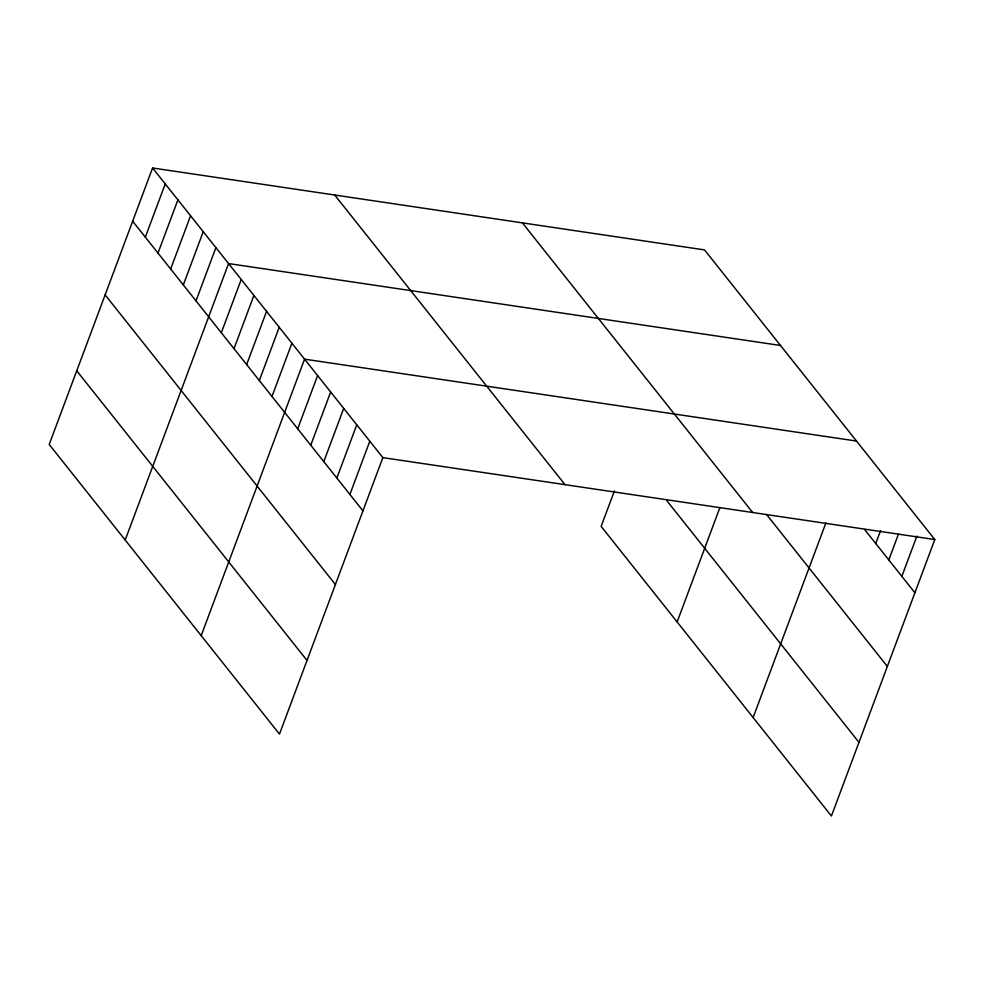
<?xml version="1.0" encoding="UTF-8"?>
<svg xmlns="http://www.w3.org/2000/svg" width="984" height="984" viewBox="0 0 984 984"><rect width="100%" height="100%" fill="white"/><g stroke="black" fill="none" stroke-linecap="round" stroke-linejoin="round"><path stroke-width="1.48" d="M152.569 167.981L49.2 444.461L279.481 734.101L382.85 457.622L152.569 167.981L704.519 249.899L934.8 539.539L831.431 816.019L601.15 526.379L614.41 490.905M145.337 237.156L165.238 183.91M157.993 253.085L177.907 199.85M170.662 269.013L190.564 215.779M183.332 284.942L203.233 231.707M196 300.87L215.902 247.636M125.189 540.044L228.571 263.564L780.509 345.47M221.326 332.74L241.228 279.493M233.995 348.668L253.897 295.421M246.652 364.597L266.566 311.362M259.321 380.525L279.222 327.291M271.99 396.454L291.891 343.219M201.191 635.627L304.56 359.148L856.498 441.053M297.709 428.803L317.611 375.556M310.747 445.211L330.661 391.976M323.798 461.619L343.711 408.385M336.848 478.039L356.762 424.805M349.898 494.448L369.799 441.213M677.14 621.962L719.919 507.523M753.129 717.533L825.884 522.947M875.748 543.537L880.594 530.585M888.798 559.945L898.478 534.041M901.848 576.353L916.904 536.071M382.85 457.622L934.8 539.539M864.567 529.466L914.899 592.774M766.536 514.484L887.347 666.439M522.381 222.864L752.662 512.504M666.685 500.499L858.971 742.342M334.708 195.017L565 484.657M132.668 221.228L362.948 510.868M105.128 294.892L335.409 584.533M76.74 370.796L307.033 660.436"/></g></svg>
